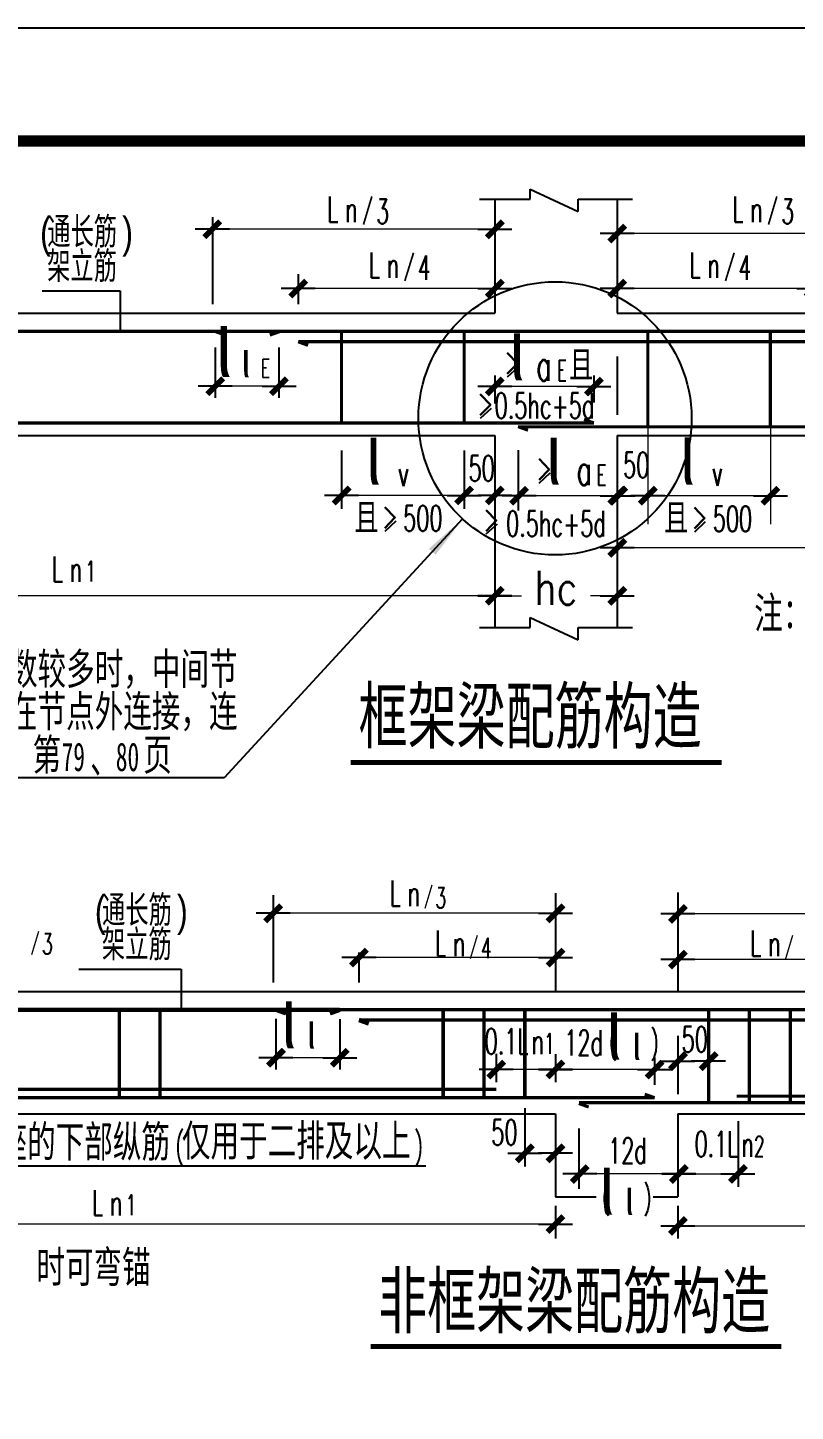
# Model space of a CAD drawing. Extents: x 250899 to 636064, y 268083 to 317384.
# Drawn here: x 408401 to 415169, y 301534 to 313733 of the extents above; entities that cross this region are included whole.
import ezdxf

# ---------------------------------------------------------------- set-up
doc = ezdxf.new("R2010")
doc.units = 0
doc.header["$LTSCALE"] = 1000
doc.header["$MEASUREMENT"] = 0
for name, color, linetype in [('PUB_DIM', 3, 'Continuous'), ('PUB_TITLE', 4, 'Continuous'), ('TEXT', 7, 'Continuous'), ('文字', 7, 'Continuous'), ('标注', 3, 'Continuous'), ('轮廓', 2, 'Continuous'), ('钢筋1', 1, 'Continuous')]:
    doc.layers.add(name, color=color, linetype=linetype)
doc.layers.add('Z-详图标注', color=3, linetype='Continuous', lineweight=18)
doc.styles.add('_HZTXT', font='gs_txt.shx', dxfattribs={"width": 0.8, "bigfont": 'gs_hztxt.shx'})
doc.styles.add('_SIMPLEX', font='SIMPLEX.shx', dxfattribs={"width": 0.711111})
doc.styles.add('_THZTXT', font='txt.shx', dxfattribs={"width": 0.8, "height": 400, "bigfont": 'hztxt.shx'})
doc.styles.add('_TXT', font='TXT', dxfattribs={"width": 1.028571})
doc.styles.add('DIM_FONT', font='SIMPLEX.shx', dxfattribs={"width": 0.8})
doc.dimstyles.new('AXIS', dxfattribs={"dimtxt": 300, "dimasz": 1, "dimexe": 250, "dimexo": 300, "dimgap": 150, "dimtad": 1, "dimdec": 0, "dimzin": 0, "dimdsep": 46, "dimtxsty": 'DIM_FONT', "dimblk": '_DIMX', "dimcen": 0.9, "dimse1": 1, "dimse2": 1, "dimclrt": 7, "dimadec": 0, "dimazin": 0, "dimtfac": 1, "dimtdec": 0, "dimtix": 1, "dimtmove": 2, "dimatfit": 3, "dimldrblk": '_DIMX', "dimfxl": 1, "dimtolj": 1, "dimtzin": 0, "dimarcsym": 0})
doc.dimstyles.new('DIMB', dxfattribs={"dimtxt": 300, "dimasz": 1, "dimexe": 250, "dimexo": 300, "dimgap": 150, "dimtad": 1, "dimdec": 0, "dimzin": 0, "dimdsep": 46, "dimtxsty": 'DIM_FONT', "dimblk": '_DIMX', "dimcen": 0, "dimse2": 1, "dimclrt": 7, "dimadec": 0, "dimazin": 0, "dimtfac": 1, "dimtdec": 0, "dimtix": 1, "dimtmove": 2, "dimatfit": 3, "dimldrblk": '_DIMX', "dimfxl": 1, "dimtolj": 1, "dimtzin": 0, "dimarcsym": 0})
doc.dimstyles.new('DIMN', dxfattribs={"dimtxt": 300, "dimasz": 1, "dimexe": 250, "dimexo": 300, "dimgap": 150, "dimtad": 1, "dimdec": 0, "dimzin": 0, "dimdsep": 46, "dimtxsty": 'DIM_FONT', "dimblk": '_DIMX', "dimcen": 0.9, "dimclrt": 7, "dimadec": 0, "dimazin": 0, "dimtfac": 1, "dimtdec": 0, "dimtix": 1, "dimtmove": 2, "dimatfit": 3, "dimldrblk": '_DIMX', "dimfxl": 1, "dimtolj": 1, "dimtzin": 0, "dimarcsym": 0})

# ---------------------------------------------------------------- blocks, each defined once
blk = doc.blocks.new('_DIMX')
blk.add_line((-150, 0), (150, 0))
at = {"const_width": 50}
blk.add_lwpolyline([(-70, -70), (70, 70)], dxfattribs=at)
blk = doc.blocks.new('*D11')
at = {"layer": 'Defpoints', "color": 0, "transparency": 16777216}
for p in [(10247, 9020), (11327, 9020), (10247, 8020)]:
    blk.add_point(p, dxfattribs=at)
at = {"layer": 'PUB_DIM', "color": 0, "lineweight": -2, "transparency": 16777216}
for p, q in [((10248, 8020), (10482, 8020)), ((11326, 8020), (11092, 8020))]:
    blk.add_line(p, q, dxfattribs=at)
for p, rotation in [((10247, 8020), 180.0000000000061), ((11327, 8020), 6.1551e-12)]:
    blk.add_blockref('_DIMX', p, dxfattribs=dict(at, rotation=rotation))
at = {"layer": 'PUB_DIM', "color": 7, "transparency": 16777216, "insert": (10787, 8090), "char_height": 300, "attachment_point": 5, "style": 'DIM_FONT'}
blk.add_mtext('\\A1;hc', dxfattribs=at)
blk = doc.blocks.new('_ARROW')
blk.add_solid([(0, 0), (-1, 0.1), (-1, -0.1)])
blk = doc.blocks.new('*D14')
at = {"layer": 'Defpoints', "color": 0, "transparency": 16777216}
for p in [(12391, 2922), (11869, 2022), (12391, 2022)]:
    blk.add_point(p, dxfattribs=at)
at = {"layer": '标注', "color": 0, "lineweight": -2, "transparency": 16777216}
blk.add_line((11870, 2922), (12390, 2922), dxfattribs=at)
at = {"layer": '标注', "color": 0, "lineweight": -2, "transparency": 16777216, "rotation": 180}
blk.add_blockref('_DIMX', (11869, 2922), dxfattribs=at)
at = {"layer": '标注', "color": 0, "lineweight": -2, "transparency": 16777216}
blk.add_blockref('_DIMX', (12391, 2922), dxfattribs=at)
blk = doc.blocks.new('*D15')
at = {"layer": 'Defpoints', "color": 0, "transparency": 16777216}
for p in [(10260, 3843), (10260, 2943), (10782, 2943)]:
    blk.add_point(p, dxfattribs=at)
at = {"layer": '标注', "color": 0, "lineweight": -2, "transparency": 16777216}
blk.add_line((10781, 3843), (10261, 3843), dxfattribs=at)
at = {"layer": '标注', "color": 0, "lineweight": -2, "transparency": 16777216, "rotation": 180}
blk.add_blockref('_DIMX', (10260, 3843), dxfattribs=at)
at = {"layer": '标注', "color": 0, "lineweight": -2, "transparency": 16777216}
blk.add_blockref('_DIMX', (10782, 3843), dxfattribs=at)
blk = doc.blocks.new('*D38')
at = {"layer": 'Defpoints', "color": 0, "transparency": 16777216}
for p in [(10247, 9865), (10247, 8953), (11121, 8953)]:
    blk.add_point(p, dxfattribs=at)
at = {"layer": '标注', "color": 0, "lineweight": -2, "transparency": 16777216}
blk.add_line((11120, 9865), (10248, 9865), dxfattribs=at)
at = {"layer": '标注', "color": 0, "lineweight": -2, "transparency": 16777216, "rotation": 180}
blk.add_blockref('_DIMX', (10247, 9865), dxfattribs=at)
at = {"layer": '标注', "color": 0, "lineweight": -2, "transparency": 16777216}
blk.add_blockref('_DIMX', (11121, 9865), dxfattribs=at)
blk = doc.blocks.new('*D39')
at = {"layer": 'Defpoints', "color": 0, "transparency": 16777216}
for p in [(10782, 3843), (10782, 2943), (11656, 2943)]:
    blk.add_point(p, dxfattribs=at)
at = {"layer": '标注', "color": 0, "lineweight": -2, "transparency": 16777216}
blk.add_line((11655, 3843), (10783, 3843), dxfattribs=at)
at = {"layer": '标注', "color": 0, "lineweight": -2, "transparency": 16777216, "rotation": 180}
blk.add_blockref('_DIMX', (10782, 3843), dxfattribs=at)
at = {"layer": '标注', "color": 0, "lineweight": -2, "transparency": 16777216}
blk.add_blockref('_DIMX', (11656, 3843), dxfattribs=at)
blk = doc.blocks.new('*D40')
at = {"layer": 'Defpoints', "color": 0, "transparency": 16777216}
for p in [(10996, 2922), (10996, 2022), (11870, 2022)]:
    blk.add_point(p, dxfattribs=at)
at = {"layer": '标注', "color": 0, "lineweight": -2, "transparency": 16777216}
blk.add_line((11869, 2922), (10997, 2922), dxfattribs=at)
at = {"layer": '标注', "color": 0, "lineweight": -2, "transparency": 16777216, "rotation": 180}
blk.add_blockref('_DIMX', (10996, 2922), dxfattribs=at)
at = {"layer": '标注', "color": 0, "lineweight": -2, "transparency": 16777216}
blk.add_blockref('_DIMX', (11870, 2922), dxfattribs=at)
blk = doc.blocks.new('*D41')
at = {"layer": 'Defpoints', "color": 0, "transparency": 16777216}
for p in [(10461, 8902), (10461, 8805), (11335, 8805)]:
    blk.add_point(p, dxfattribs=at)
at = {"layer": '标注', "color": 0, "lineweight": -2, "transparency": 16777216}
blk.add_line((11334, 8902), (10462, 8902), dxfattribs=at)
at = {"layer": '标注', "color": 0, "lineweight": -2, "transparency": 16777216, "rotation": 180}
blk.add_blockref('_DIMX', (10461, 8902), dxfattribs=at)
at = {"layer": '标注', "color": 0, "lineweight": -2, "transparency": 16777216}
blk.add_blockref('_DIMX', (11335, 8902), dxfattribs=at)
blk = doc.blocks.new('*D42')
at = {"layer": 'Defpoints', "color": 0, "transparency": 16777216}
for p in [(9050, 4830), (9050, 3930), (10782, 3930)]:
    blk.add_point(p, dxfattribs=at)
at = {"layer": '标注', "color": 0, "lineweight": -2, "transparency": 16777216}
blk.add_line((10781, 4830), (9051, 4830), dxfattribs=at)
at = {"layer": '标注', "color": 0, "lineweight": -2, "transparency": 16777216, "rotation": 180}
blk.add_blockref('_DIMX', (9050, 4830), dxfattribs=at)
at = {"layer": '标注', "color": 0, "lineweight": -2, "transparency": 16777216}
blk.add_blockref('_DIMX', (10782, 4830), dxfattribs=at)
blk = doc.blocks.new('*D43')
at = {"layer": 'Defpoints', "color": 0, "transparency": 16777216}
for p in [(10512, 3104), (10512, 2204), (10782, 2204)]:
    blk.add_point(p, dxfattribs=at)
at = {"layer": '标注', "color": 0, "lineweight": -2, "transparency": 16777216}
for p, q in [((10511, 3104), (10510, 3104)), ((10782, 3104), (10512, 3104)), ((10783, 3104), (10784, 3104))]:
    blk.add_line(p, q, dxfattribs=at)
blk.add_blockref('_DIMX', (10512, 3104), dxfattribs=at)
at = {"layer": '标注', "color": 0, "lineweight": -2, "transparency": 16777216, "rotation": 180}
blk.add_blockref('_DIMX', (10782, 3104), dxfattribs=at)
blk = doc.blocks.new('*D44')
at = {"layer": 'Defpoints', "color": 0, "transparency": 16777216}
for p in [(8318, 3976), (8318, 3947), (8880, 3976)]:
    blk.add_point(p, dxfattribs=at)
at = {"layer": '标注', "color": 0, "lineweight": -2, "transparency": 16777216}
blk.add_line((8879, 3947), (8319, 3947), dxfattribs=at)
at = {"layer": '标注', "color": 0, "lineweight": -2, "transparency": 16777216, "rotation": 180}
blk.add_blockref('_DIMX', (8318, 3947), dxfattribs=at)
at = {"layer": '标注', "color": 0, "lineweight": -2, "transparency": 16777216}
blk.add_blockref('_DIMX', (8880, 3947), dxfattribs=at)
blk = doc.blocks.new('*D45')
at = {"layer": 'Defpoints', "color": 0, "transparency": 16777216}
for p in [(8293, 5220), (8293, 4320), (10782, 4320)]:
    blk.add_point(p, dxfattribs=at)
at = {"layer": '标注', "color": 0, "lineweight": -2, "transparency": 16777216}
blk.add_line((10781, 5220), (8294, 5220), dxfattribs=at)
at = {"layer": '标注', "color": 0, "lineweight": -2, "transparency": 16777216, "rotation": 180}
blk.add_blockref('_DIMX', (8293, 5220), dxfattribs=at)
at = {"layer": '标注', "color": 0, "lineweight": -2, "transparency": 16777216}
blk.add_blockref('_DIMX', (10782, 5220), dxfattribs=at)
blk = doc.blocks.new('*D46')
at = {"layer": 'Defpoints', "color": 0, "transparency": 16777216}
for p in [(7782, 9868), (7782, 9867), (8345, 9868)]:
    blk.add_point(p, dxfattribs=at)
at = {"layer": '标注', "color": 0, "lineweight": -2, "transparency": 16777216}
blk.add_line((8344, 9867), (7783, 9867), dxfattribs=at)
at = {"layer": '标注', "color": 0, "lineweight": -2, "transparency": 16777216, "rotation": 180}
blk.add_blockref('_DIMX', (7782, 9867), dxfattribs=at)
at = {"layer": '标注', "color": 0, "lineweight": -2, "transparency": 16777216}
blk.add_blockref('_DIMX', (8345, 9867), dxfattribs=at)
blk = doc.blocks.new('*D47')
at = {"layer": 'Defpoints', "color": 0, "transparency": 16777216}
for p in [(9977, 8904), (9977, 8881), (10247, 8881)]:
    blk.add_point(p, dxfattribs=at)
at = {"layer": '标注', "color": 0, "lineweight": -2, "transparency": 16777216}
for p, q in [((9976, 8904), (9975, 8904)), ((10247, 8904), (9977, 8904)), ((10248, 8904), (10249, 8904))]:
    blk.add_line(p, q, dxfattribs=at)
blk.add_blockref('_DIMX', (9977, 8904), dxfattribs=at)
at = {"layer": '标注', "color": 0, "lineweight": -2, "transparency": 16777216, "rotation": 180}
blk.add_blockref('_DIMX', (10247, 8904), dxfattribs=at)
blk = doc.blocks.new('*D48')
at = {"layer": 'Defpoints', "color": 0, "transparency": 16777216}
for p in [(8897, 8904), (8897, 8807), (9977, 8807)]:
    blk.add_point(p, dxfattribs=at)
at = {"layer": '标注', "color": 0, "lineweight": -2, "transparency": 16777216}
blk.add_line((9976, 8904), (8898, 8904), dxfattribs=at)
at = {"layer": '标注', "color": 0, "lineweight": -2, "transparency": 16777216, "rotation": 180}
blk.add_blockref('_DIMX', (8897, 8904), dxfattribs=at)
at = {"layer": '标注', "color": 0, "lineweight": -2, "transparency": 16777216}
blk.add_blockref('_DIMX', (9977, 8904), dxfattribs=at)
blk = doc.blocks.new('*D50')
at = {"layer": 'Defpoints', "color": 0, "transparency": 16777216}
for p in [(11862, 4812), (11862, 3912), (13595, 3912)]:
    blk.add_point(p, dxfattribs=at)
at = {"layer": '标注', "color": 0, "lineweight": -2, "transparency": 16777216}
blk.add_line((13594, 4812), (11863, 4812), dxfattribs=at)
at = {"layer": '标注', "color": 0, "lineweight": -2, "transparency": 16777216, "rotation": 180}
blk.add_blockref('_DIMX', (11862, 4812), dxfattribs=at)
at = {"layer": '标注', "color": 0, "lineweight": -2, "transparency": 16777216}
blk.add_blockref('_DIMX', (13595, 4812), dxfattribs=at)
blk = doc.blocks.new('*D51')
at = {"layer": 'Defpoints', "color": 0, "transparency": 16777216}
for p in [(11862, 5215), (11862, 4315), (14325, 4315)]:
    blk.add_point(p, dxfattribs=at)
at = {"layer": '标注', "color": 0, "lineweight": -2, "transparency": 16777216}
blk.add_line((14324, 5215), (11863, 5215), dxfattribs=at)
at = {"layer": '标注', "color": 0, "lineweight": -2, "transparency": 16777216, "rotation": 180}
blk.add_blockref('_DIMX', (11862, 5215), dxfattribs=at)
at = {"layer": '标注', "color": 0, "lineweight": -2, "transparency": 16777216}
blk.add_blockref('_DIMX', (14325, 5215), dxfattribs=at)
blk = doc.blocks.new('*D52')
at = {"layer": 'Defpoints', "color": 0, "transparency": 16777216}
for p in [(11862, 3917), (11862, 3017), (12132, 3017)]:
    blk.add_point(p, dxfattribs=at)
at = {"layer": '标注', "color": 0, "lineweight": -2, "transparency": 16777216}
for p, q in [((11861, 3917), (11860, 3917)), ((12132, 3917), (11862, 3917)), ((12133, 3917), (12134, 3917))]:
    blk.add_line(p, q, dxfattribs=at)
blk.add_blockref('_DIMX', (11862, 3917), dxfattribs=at)
at = {"layer": '标注', "color": 0, "lineweight": -2, "transparency": 16777216, "rotation": 180}
blk.add_blockref('_DIMX', (12132, 3917), dxfattribs=at)
blk = doc.blocks.new('*D54')
at = {"layer": 'Defpoints', "color": 0, "transparency": 16777216}
for p in [(11327, 9806), (11597, 9806), (11327, 8902)]:
    blk.add_point(p, dxfattribs=at)
at = {"layer": '标注', "color": 0, "lineweight": -2, "transparency": 16777216}
for p, q in [((11597, 9506), (11597, 8652)), ((11326, 8902), (11325, 8902)), ((11597, 8902), (11327, 8902)), ((11598, 8902), (11599, 8902))]:
    blk.add_line(p, q, dxfattribs=at)
blk.add_blockref('_DIMX', (11327, 8902), dxfattribs=at)
at = {"layer": '标注', "color": 0, "lineweight": -2, "transparency": 16777216, "rotation": 180}
blk.add_blockref('_DIMX', (11597, 8902), dxfattribs=at)
blk = doc.blocks.new('*D55')
at = {"layer": 'Defpoints', "color": 0, "transparency": 16777216}
for p in [(11597, 9838), (12677, 9838), (11597, 8902)]:
    blk.add_point(p, dxfattribs=at)
at = {"layer": '标注', "color": 0, "lineweight": -2, "transparency": 16777216}
for p, q in [((11597, 9538), (11597, 8652)), ((12677, 9538), (12677, 8652)), ((12676, 8902), (11598, 8902))]:
    blk.add_line(p, q, dxfattribs=at)
at = {"layer": '标注', "color": 0, "lineweight": -2, "transparency": 16777216, "rotation": 180}
blk.add_blockref('_DIMX', (11597, 8902), dxfattribs=at)
at = {"layer": '标注', "color": 0, "lineweight": -2, "transparency": 16777216}
blk.add_blockref('_DIMX', (12677, 8902), dxfattribs=at)
blk = doc.blocks.new('*D56')
at = {"layer": 'Defpoints', "color": 0, "transparency": 16777216}
for p in [(11327, 8479), (11327, 8443), (17717, 8479)]:
    blk.add_point(p, dxfattribs=at)
at = {"layer": '标注', "color": 0, "lineweight": -2, "transparency": 16777216}
blk.add_line((17716, 8443), (11328, 8443), dxfattribs=at)
for p, rotation in [((11327, 8443), 179.9999999999995), ((17717, 8443), 359.9999999999995)]:
    blk.add_blockref('_DIMX', p, dxfattribs=dict(at, rotation=rotation))
blk = doc.blocks.new('*D58')
at = {"layer": 'Defpoints', "color": 0, "transparency": 16777216}
for p in [(11862, 2767), (18252, 2767), (11862, 2463)]:
    blk.add_point(p, dxfattribs=at)
at = {"layer": '标注', "color": 0, "lineweight": -2, "transparency": 16777216}
blk.add_line((18251, 2463), (11863, 2463), dxfattribs=at)
for p, rotation in [((11862, 2463), 179.9999999999995), ((18252, 2463), 359.9999999999995)]:
    blk.add_blockref('_DIMX', p, dxfattribs=dict(at, rotation=rotation))
blk = doc.blocks.new('*D70')
at = {"layer": 'Defpoints', "color": 0, "transparency": 16777216}
for p in [(3312, 2480), (3312, 1580), (10782, 1580)]:
    blk.add_point(p, dxfattribs=at)
at = {"layer": '标注', "color": 0, "lineweight": -2, "transparency": 16777216}
blk.add_line((10781, 2480), (3313, 2480), dxfattribs=at)
for p, rotation in [((3312, 2480), 179.9999999999996), ((10782, 2480), 359.9999999999996)]:
    blk.add_blockref('_DIMX', p, dxfattribs=dict(at, rotation=rotation))
blk = doc.blocks.new('*D71')
at = {"layer": 'Defpoints', "color": 0, "transparency": 16777216}
for p in [(3304, 8020), (3304, 7862), (10247, 7862)]:
    blk.add_point(p, dxfattribs=at)
at = {"layer": '标注', "color": 0, "lineweight": -2, "transparency": 16777216}
blk.add_line((10246, 8020), (3305, 8020), dxfattribs=at)
for p, rotation in [((3304, 8020), 179.9999999999995), ((10247, 8020), 359.9999999999995)]:
    blk.add_blockref('_DIMX', p, dxfattribs=dict(at, rotation=rotation))
blk = doc.blocks.new('*D72')
at = {"layer": 'Defpoints', "color": 0, "transparency": 16777216}
for p in [(8514, 10728), (8514, 10568), (10247, 10568)]:
    blk.add_point(p, dxfattribs=at)
at = {"layer": '标注', "color": 0, "lineweight": -2, "transparency": 16777216}
blk.add_line((10246, 10728), (8515, 10728), dxfattribs=at)
at = {"layer": '标注', "color": 0, "lineweight": -2, "transparency": 16777216, "rotation": 180}
blk.add_blockref('_DIMX', (8514, 10728), dxfattribs=at)
at = {"layer": '标注', "color": 0, "lineweight": -2, "transparency": 16777216}
blk.add_blockref('_DIMX', (10247, 10728), dxfattribs=at)
blk = doc.blocks.new('*D75')
at = {"layer": 'Defpoints', "color": 0, "transparency": 16777216}
for p in [(7757, 11251), (7757, 10652), (10247, 10652)]:
    blk.add_point(p, dxfattribs=at)
at = {"layer": '标注', "color": 0, "lineweight": -2, "transparency": 16777216}
blk.add_line((10246, 11251), (7758, 11251), dxfattribs=at)
at = {"layer": '标注', "color": 0, "lineweight": -2, "transparency": 16777216, "rotation": 180}
blk.add_blockref('_DIMX', (7757, 11251), dxfattribs=at)
at = {"layer": '标注', "color": 0, "lineweight": -2, "transparency": 16777216}
blk.add_blockref('_DIMX', (10247, 11251), dxfattribs=at)
blk = doc.blocks.new('*D77')
at = {"layer": 'Defpoints', "color": 0, "transparency": 16777216}
for p in [(11327, 11214), (11327, 10615), (13816, 10615)]:
    blk.add_point(p, dxfattribs=at)
at = {"layer": '标注', "color": 0, "lineweight": -2, "transparency": 16777216}
blk.add_line((13815, 11214), (11328, 11214), dxfattribs=at)
at = {"layer": '标注', "color": 0, "lineweight": -2, "transparency": 16777216, "rotation": 180}
blk.add_blockref('_DIMX', (11327, 11214), dxfattribs=at)
at = {"layer": '标注', "color": 0, "lineweight": -2, "transparency": 16777216}
blk.add_blockref('_DIMX', (13816, 11214), dxfattribs=at)
blk = doc.blocks.new('*D78')
at = {"layer": 'Defpoints', "color": 0, "transparency": 16777216}
for p in [(11327, 10728), (11327, 10659), (13059, 10659)]:
    blk.add_point(p, dxfattribs=at)
at = {"layer": '标注', "color": 0, "lineweight": -2, "transparency": 16777216}
blk.add_line((13058, 10728), (11328, 10728), dxfattribs=at)
at = {"layer": '标注', "color": 0, "lineweight": -2, "transparency": 16777216, "rotation": 180}
blk.add_blockref('_DIMX', (11327, 10728), dxfattribs=at)
at = {"layer": '标注', "color": 0, "lineweight": -2, "transparency": 16777216}
blk.add_blockref('_DIMX', (13059, 10728), dxfattribs=at)
blk = doc.blocks.new('A$C14DB33D0')
at = {"layer": 'PUB_DIM'}
for p, q in [((9963.7, 8697.4), (7861.6, 6414.2)), ((7861.6, 6414.2), (4129.8, 6414.2))]:
    blk.add_line(p, q, dxfattribs=at)
at = {"layer": '文字'}
for p, q in [((10358.3, 9949.9), (10457.2, 10039)), ((10120.3, 9585.9), (10219.2, 9675)), ((10639.1, 9013.5), (10735.8, 9105.1)), ((9279.7, 8588.3), (9376.4, 8679.9)), ((12009.5, 8584.2), (12106.2, 8675.8)), ((10171.7, 8564.8), (10270.6, 8653.9))]:
    blk.add_line(p, q, dxfattribs=at)
for points, const_width in [([(8977, 6549.4), (12246.2, 6549.4)], 45), ([(3823.1, 3667.2), (10260.1, 3667.2)], 30), ([(12378.7, 3606.8), (17728.3, 3606.8)], 27), ([(9151.9, 1400.5), (12772.9, 1400.5)], 45)]:
    blk.add_lwpolyline(points, dxfattribs=dict(at, const_width=const_width))
blk.add_circle((10778.3, 9584.2), 1204.1, dxfattribs=at)
at = {"layer": '标注'}
for p, q in [((10557.7, 11606), (10981.6, 11408.9)), ((10557.7, 11517.8), (10557.7, 11606)), ((10111.2, 11517.8), (10557.7, 11517.8)), ((10981.6, 11408.9), (10981.6, 11517.8)), ((10981.6, 11517.8), (11461.2, 11517.8)), ((7757.2, 11359.3), (7757.2, 10590.7)), ((8514.1, 10854.8), (8514.1, 10590.7)), ((6257, 10707.3), (6945.4, 10707.3)), ((6945.4, 10707.3), (6945.4, 10345.9)), ((7782.2, 10210.1), (7782.2, 9764.1)), ((8344.5, 10207.8), (8344.5, 9764.1)), ((11326.6, 10130.7), (11326.6, 9616.2)), ((12676.6, 10138.8), (12676.6, 9624.3)), ((10246.6, 9962.8), (10246.6, 9714.7)), ((11120.9, 9962.8), (11120.9, 9722.8)), ((8896.6, 9301.1), (8896.6, 8786.6)), ((9976.6, 9301.1), (9976.6, 8786.6)), ((10452.7, 9304.1), (10452.7, 8770.9)), ((10557.7, 7740.6), (10557.7, 7828.8)), ((10557.7, 7828.8), (10981.6, 7631.7)), ((10111.2, 7740.6), (10557.7, 7740.6)), ((10981.6, 7631.7), (10981.6, 7740.6)), ((10981.6, 7740.6), (11461.2, 7740.6)), ((8292.7, 5378.8), (8292.7, 4610.2)), ((10782.1, 5398.5), (10782.1, 4531.7)), ((11862.1, 5402.7), (11862.1, 4531.7)), ((9049.6, 4874.3), (9049.6, 4610.2)), ((6580.8, 4726.7), (7480.8, 4726.7)), ((7480.8, 4726.7), (7480.8, 4369.7)), ((8317.7, 4290.2), (8317.7, 3844.2)), ((8880, 4288), (8880, 3844.2)), ((11862.1, 4139.8), (11862.1, 3625.3)), ((10260.1, 3980.2), (10260.1, 3732.2)), ((10782.1, 3979), (10782.1, 3730.9)), ((11656.4, 3948.5), (11656.4, 3708.5)), ((10512.1, 3501.1), (10512.1, 2986.6)), ((10988.2, 3323.6), (10988.2, 2790.3)), ((12392.3, 3386.9), (12392.3, 2809.3)), ((4830.1, 2994.8), (9638.4, 2994.8)), ((10782.1, 2641.2), (10782.1, 2352.7)), ((11862.1, 2641.2), (11862.1, 2352.7))]:
    blk.add_line(p, q, dxfattribs=at)
at = {"layer": '轮廓'}
for p, q in [((10246.6, 11517.8), (10246.6, 10512.3)), ((11326.6, 11517.8), (11326.6, 10512.3)), ((3304.1, 10512.3), (10246.6, 10512.3)), ((11326.6, 10512.3), (17716.6, 10512.3)), ((3304.1, 9432.3), (10246.6, 9432.3)), ((10246.6, 9432.3), (10246.6, 8561.8)), ((11326.6, 9432.3), (11326.6, 7740.6)), ((11326.6, 9432.3), (17716.6, 9432.3)), ((10246.6, 8561.8), (10246.6, 7740.6)), ((2232.1, 4531.7), (11862.1, 4531.7)), ((11862.1, 4531.7), (19332.1, 4531.7)), ((3312.1, 3451.7), (10782.1, 3451.7)), ((10782.1, 3451.7), (10782.1, 2719.3)), ((11862.1, 3451.7), (11862.1, 2719.3)), ((11862.1, 3451.7), (18252.1, 3451.7)), ((10782.1, 2719.3), (11139.9, 2719.3)), ((11644.1, 2719.3), (11862.1, 2719.3))]:
    blk.add_line(p, q, dxfattribs=at)
at = {"layer": '钢筋1'}
for points, const_width in [([(2476.1, 10350.3), (22054.2, 10350.3)], 30), ([(7784.6, 10350.3), (7871.6, 10319.3)], 30), ([(8350.9, 10350.3), (8263.9, 10319.3)], 30), ([(8514.1, 10260.3), (13059.1, 10260.3)], 30), ([(8514.1, 10260.3), (8601.1, 10229.3)], 30), ([(8896.6, 10350.3), (8896.6, 9544.1)], 27), ([(9976.6, 10350.3), (9976.6, 9544.1)], 27), ([(11596.6, 10350.3), (11596.6, 9510.4)], 27), ([(12676.6, 10350.3), (12676.6, 9510.4)], 27), ([(2615.7, 9544.1), (11120.9, 9544.1)], 30), ([(10452.7, 9510.4), (10539.7, 9479.4)], 27), ([(10452.7, 9510.4), (18592, 9510.4)], 27), ([(11033.9, 9575.1), (11120.9, 9544.1)], 27), ([(5238.2, 4369.7), (8880.5, 4369.7)], 40), ([(6936.6, 4369.7), (6936.6, 3594.6)], 30), ([(7296.6, 4369.7), (7296.6, 3594.6)], 30), ([(8320.1, 4369.7), (8407.1, 4338.7)], 40), ([(8323.8, 4369.7), (14349.3, 4369.7)], 30), ([(8880.5, 4369.7), (8793.5, 4338.7)], 40), ([(9049.6, 4279.7), (9136.6, 4248.7)], 40), ([(9049.6, 4279.7), (13594.6, 4279.7)], 30), ([(9792.1, 4369.7), (9792.1, 3594.6)], 30), ([(10152.1, 4369.7), (10152.1, 3594.6)], 30), ([(10512.1, 4369.7), (10512.1, 3594.6)], 30), ([(12132.1, 4369.7), (12132.1, 3550.7)], 30), ([(12492.1, 4369.7), (12492.1, 3550.7)], 30), ([(12852.1, 4369.7), (12852.1, 3550.7)], 30), ([(2763.1, 3594.6), (11656.4, 3594.6)], 30), ([(10988.2, 3550.7), (19127.4, 3550.7)], 27), ([(10988.2, 3543), (11075.2, 3512.1)], 27), ([(11569.4, 3625.5), (11656.4, 3594.6)], 27)]:
    blk.add_lwpolyline(points, dxfattribs=dict(at, const_width=const_width))
at = {"layer": 'PUB_DIM', "xscale": -399.9999999998762, "yscale": 400, "zscale": 400, "rotation": 227.2667938416754}
blk.add_blockref('_ARROW', (9967.3, 8701.3), dxfattribs=at)
at = {"layer": 'TEXT'}
for s, height, style, width, p in [('500', 225, '_SIMPLEX', 0.6, (9439.2, 8589.4)), ('注：', 315, '_THZTXT', 0.8, (12534.7, 7701.2)), ('0.1L', 225, '_SIMPLEX', 0.6, (10157.9, 3978.4)), ('12d', 225, '_SIMPLEX', 0.6, (10860.4, 3965.4)), ('0.1L', 225, '_SIMPLEX', 0.6, (12008.2, 3073.5)), ('12d', 225, '_SIMPLEX', 0.6, (11246.3, 3014.2)), ('2', 180, '_SIMPLEX', 0.6, (12532, 3076.2)), ('时可弯锚', 315, '_THZTXT', 0.8, (6205.7, 1934.2)), ('非框架梁配筋构造', 540, '_THZTXT', 0.8, (9218.8, 1516.7))]:
    blk.add_text(s, height=height, rotation=360, dxfattribs=dict(at, style=style, width=width)).set_placement(p)
at = {"layer": '文字'}
for s, height, style, width, p in [('L', 225, '_SIMPLEX', 0.6, (8770.9, 11315)), ('/', 162, '_SIMPLEX', 0.6, (9080.6, 11346.7)), ('3', 216, '_SIMPLEX', 0.6, (9202.6, 11299.4)), ('L', 225, '_SIMPLEX', 0.6, (12341.9, 11315)), ('/', 162, '_SIMPLEX', 0.6, (12651.6, 11346.7)), ('3', 216, '_SIMPLEX', 0.6, (12773.6, 11299.4)), ('(', 270, '_HZTXT', 0.8, (6237.7, 11089.8)), ('通长筋', 270, '_HZTXT', 0.8, (6301.8, 11089.8)), (')', 270, '_HZTXT', 0.8, (6962.2, 11089.8)), ('n', 225, '_SIMPLEX', 0.6, (8928, 11314.7)), ('n', 225, '_SIMPLEX', 0.6, (12498.9, 11314.7)), ('架立筋', 270, '_HZTXT', 0.8, (6300.6, 10786.7)), ('L', 225, '_SIMPLEX', 0.6, (9138, 10822.8)), ('/', 162, '_SIMPLEX', 0.6, (9446.7, 10852)), ('4', 216, '_SIMPLEX', 0.6, (9568.7, 10804.6)), ('L', 225, '_SIMPLEX', 0.6, (11965, 10822.8)), ('/', 162, '_SIMPLEX', 0.6, (12273.7, 10852)), ('4', 216, '_SIMPLEX', 0.6, (12395.7, 10804.6)), ('n', 225, '_SIMPLEX', 0.6, (9295, 10822.6)), ('n', 225, '_SIMPLEX', 0.6, (12122, 10822.6)), ('ι', 585, '_HZTXT', 0.8, (7789.8, 9949.4)), ('ι', 540, '_HZTXT', 0.8, (10378.6, 9920.3)), ('ι', 315, '_HZTXT', 0.8, (8015.1, 9945.2)), ('>', 216, '_SIMPLEX', 0.6, (10335.1, 9975.7)), ('且', 270, '_THZTXT', 0.8, (10901.1, 9914.7)), ('E', 162, '_SIMPLEX', 0.6, (8185.8, 9944.8)), (' a', 270, '_SIMPLEX', 0.6, (10502.1, 9916.2)), ('E', 180, '_SIMPLEX', 0.6, (10795.8, 9916.2)), ('>', 216, '_SIMPLEX', 0.6, (10097.2, 9611.7)), ('0.5hc+5d', 225, '_SIMPLEX', 0.6, (10245.9, 9582.8)), ('ι', 540, '_HZTXT', 0.8, (9114.8, 8999.7)), ('ι', 540, '_HZTXT', 0.8, (10702.3, 8999.7)), ('ι', 540, '_HZTXT', 0.8, (11881.6, 9000.7)), ('50', 225, '_SIMPLEX', 0.6, (11378.4, 9059.8)), ('50', 225, '_SIMPLEX', 0.6, (10016, 9030.6)), ('>', 216, '_SIMPLEX', 0.6, (10615, 9041.1)), (' a', 270, '_SIMPLEX', 0.6, (10857.4, 8995.6)), ('E', 180, '_SIMPLEX', 0.6, (11144.1, 8995.5)), ('v', 225, '_SIMPLEX', 0.6, (9396.7, 8987.3)), ('v', 225, '_SIMPLEX', 0.6, (12163.4, 8988.3)), ('且', 270, '_THZTXT', 0.8, (9008, 8567.9)), ('>', 216, '_SIMPLEX', 0.6, (9255.6, 8615.9)), ('且', 270, '_THZTXT', 0.8, (11737.7, 8563.8)), ('>', 216, '_SIMPLEX', 0.6, (11985.4, 8611.9)), ('500', 225, '_SIMPLEX', 0.6, (12168.8, 8585.4)), ('>', 216, '_SIMPLEX', 0.6, (10148.5, 8590.6)), ('0.5hc+5d', 225, '_SIMPLEX', 0.6, (10347.2, 8542.7)), ('L', 225, '_SIMPLEX', 0.6, (6343.2, 8142.3)), ('1', 180, '_SIMPLEX', 0.6, (6637.9, 8144.9)), ('n', 225, '_SIMPLEX', 0.6, (6500.2, 8142.1)), ('当梁下部纵筋根数较多时，中间节', 315, '_THZTXT', 0.8, (4200, 7207.2)), ('框架梁配筋构造', 540, '_THZTXT', 0.8, (9046.5, 6672.6)), ('点梁下部纵筋可在节点外连接，连', 315, '_THZTXT', 0.8, (4200, 6833.8)), ('第', 315, '_THZTXT', 0.8, (6172.3, 6450.3)), ('79', 252, '_TXT', 0.6, (6428.2, 6474.1)), ('80', 252, '_TXT', 0.6, (6906.2, 6474.1)), ('页', 315, '_THZTXT', 0.8, (7148.9, 6450.3)), ('、', 315, '_HZTXT', 0.8, (6680.8, 6423.9)), ('L', 225, '_SIMPLEX', 0.6, (9321.1, 5284.4)), ('(', 270, '_HZTXT', 0.8, (6720.4, 5109.2)), ('通长筋', 270, '_HZTXT', 0.8, (6784.5, 5109.2)), (')', 270, '_HZTXT', 0.8, (7444.9, 5109.2)), ('n', 225, '_SIMPLEX', 0.6, (9478.2, 5284.2)), ('/', 135, '_SIMPLEX', 0.6, (9622.7, 5306.2)), ('3', 180, '_SIMPLEX', 0.6, (9724.4, 5266.7)), ('/', 135, '_SIMPLEX', 0.6, (6154.4, 4900.2)), ('3', 180, '_SIMPLEX', 0.6, (6256.1, 4860.7)), ('架立筋', 270, '_HZTXT', 0.8, (6783.3, 4806.2)), ('L', 225, '_SIMPLEX', 0.6, (9721.5, 4842.3)), ('/', 135, '_SIMPLEX', 0.6, (10023.1, 4864)), ('4', 180, '_SIMPLEX', 0.6, (10124.7, 4824.6)), ('L', 225, '_SIMPLEX', 0.6, (12500.5, 4842.3)), ('/', 135, '_SIMPLEX', 0.6, (12802, 4864)), ('n', 225, '_SIMPLEX', 0.6, (9878.5, 4842)), ('n', 225, '_SIMPLEX', 0.6, (12657.5, 4842)), ('ι', 540, '_HZTXT', 0.8, (8366.4, 4029.5)), ('ι', 540, '_HZTXT', 0.8, (11234.3, 3931.2)), ('ι', 315, '_HZTXT', 0.8, (8591.7, 4025.3)), ('1', 180, '_SIMPLEX', 0.6, (10681.8, 3981)), ('(', 198, '_SIMPLEX', 0.6, (11254, 3988.2)), ('ι', 315, '_HZTXT', 0.8, (11459.6, 3927)), (')', 198, '_SIMPLEX', 0.6, (11620.5, 3985)), ('50', 225, '_SIMPLEX', 0.6, (11894.4, 3997.2)), ('n', 225, '_SIMPLEX', 0.6, (10571.4, 3978.1)), ('不伸入支座的下部纵筋', 315, '_THZTXT', 0.8, (4863.8, 3039.5)), ('(', 252, '_TXT', 0.6, (7416.2, 3048.6)), ('仅用于二排及以上', 315, '_THZTXT', 0.8, (7489, 3048.6)), (')', 252, '_TXT', 0.6, (9527.4, 3048.6)), ('50', 225, '_SIMPLEX', 0.6, (10216.5, 3175.9)), ('n', 225, '_SIMPLEX', 0.6, (12421.6, 3073.3)), ('ι', 540, '_HZTXT', 0.8, (11171.2, 2563.3)), ('(', 198, '_SIMPLEX', 0.6, (11190.9, 2620.3)), (')', 198, '_SIMPLEX', 0.6, (11557.4, 2617.1)), ('L', 225, '_SIMPLEX', 0.6, (6697.6, 2555.2)), ('n', 225, '_SIMPLEX', 0.6, (6854.7, 2555)), ('1', 180, '_SIMPLEX', 0.6, (6992.3, 2557.9)), ('ι', 315, '_HZTXT', 0.8, (11396.5, 2559.1))]:
    blk.add_text(s, height=height, rotation=360, dxfattribs=dict(at, style=style, width=width)).set_placement(p)
at = {"layer": 'PUB_DIM'}
dim = blk.add_linear_dim(base=(10246.6, 8019.6), p1=(11326.6, 9019.6), p2=(10246.6, 9019.6), angle=180, text='hc', dimstyle='AXIS', dxfattribs=at)
dim.commit()
dim.dimension.update_dxf_attribs({"geometry": '*D11', "text_midpoint": (10786.6, 8090.5), "dimtype": 129})
at = {"layer": '标注'}
for p1, p2, distance, dimstyle, picture, middle in [((10246.6, 10651.6), (7757.2, 10651.6), -599.1, 'AXIS', '*D75', (9001.9, 11250.7)), ((13816, 10614.7), (11326.6, 10614.7), -599.1, 'AXIS', '*D77', (12571.3, 11213.8)), ((10246.6, 10568.2), (8514.1, 10568.2), -160, 'AXIS', '*D72', (9380.4, 10728.2)), ((13059.1, 10659.2), (11326.6, 10659.2), -68.9, 'AXIS', '*D78', (12192.9, 10728.1)), ((8344.5, 9867.7), (7782.2, 9867.7), 1, 'AXIS', '*D46', (8063.4, 9866.7)), ((11120.9, 8953.3), (10246.6, 8953.3), -912.1, 'AXIS', '*D38', (10683.8, 9865.4)), ((12676.6, 9838.4), (11596.6, 9838.4), 936.3, 'DIMN', '*D55', (12136.6, 8902.1)), ((9976.6, 8807.2), (8896.6, 8807.2), -97.3, 'AXIS', '*D48', (9436.6, 8904.5)), ((11334.8, 8804.8), (10460.5, 8804.8), -97.3, 'AXIS', '*D41', (10897.7, 8902.1)), ((17716.6, 8479.5), (11326.6, 8479.5), 36.3, 'AXIS', '*D56', (14521.6, 8443.2)), ((10246.6, 7862), (3304.1, 7862), -157.6, 'AXIS', '*D71', (6775.4, 8019.6)), ((10782.1, 4320.1), (8292.7, 4320.1), -900, 'AXIS', '*D45', (9537.4, 5220.1)), ((14325, 4314.7), (11862.1, 4314.7), -900, 'AXIS', '*D51', (13093.5, 5214.7)), ((10782.1, 3930.5), (9049.6, 3930.5), -900, 'AXIS', '*D42', (9915.9, 4830.5)), ((13594.6, 3912.5), (11862.1, 3912.5), -900, 'AXIS', '*D50', (12728.3, 4812.5)), ((8880, 3975.6), (8317.7, 3975.6), 28.8, 'AXIS', '*D44', (8598.8, 3946.8)), ((10782.1, 2943.2), (10260.1, 2943.2), -900, 'AXIS', '*D15', (10521.1, 3843.2)), ((11656.4, 2943.2), (10782.1, 2943.2), -900, 'AXIS', '*D39', (11219.2, 3843.2)), ((11870.3, 2021.6), (10996, 2021.6), -900, 'AXIS', '*D40', (11433.2, 2921.6)), ((11869.3, 2021.6), (12391.3, 2021.6), 900, 'AXIS', '*D14', (12130.3, 2921.6)), ((18252.1, 2767.2), (11862.1, 2767.2), 304.5, 'AXIS', '*D58', (15057.1, 2462.7)), ((10782.1, 1579.7), (3312.1, 1579.7), -900, 'AXIS', '*D70', (7047.1, 2479.7))]:
    dim = blk.add_aligned_dim(p1=p1, p2=p2, distance=distance, text=' ', dimstyle=dimstyle, dxfattribs=at)
    dim.commit()
    dim.dimension.update_dxf_attribs({"geometry": picture, "text_midpoint": middle})
for base, p1, p2, dimstyle, picture, middle in [((11326.6, 8902.1), (11596.6, 9805.6), (11326.6, 9805.6), 'DIMB', '*D54', (10806.7, 9172.1)), ((9976.6, 8904.5), (10246.6, 8881.1), (9976.6, 8881.1), 'AXIS', '*D47', (10111.6, 8645.3)), ((11862.1, 3917.2), (12132.1, 3017.2), (11862.1, 3017.2), 'AXIS', '*D52', (11342.2, 4187.2)), ((10512.1, 3104.4), (10782.1, 2204.4), (10512.1, 2204.4), 'AXIS', '*D43', (10647.1, 2845.2))]:
    dim = blk.add_linear_dim(base=base, p1=p1, p2=p2, angle=180, text=' ', dimstyle=dimstyle, dxfattribs=at)
    dim.commit()
    dim.dimension.update_dxf_attribs({"geometry": picture, "text_midpoint": middle, "dimtype": 129})

msp = doc.modelspace()

# ---------------------------------------------------------------- linework, layer by layer
at = {"layer": 'PUB_TITLE'}
msp.add_lwpolyline([(384081.7, 271733.2), (384081.7, 313733.2), (443481.7, 313733.2), (443481.7, 271733.2)], close=True, dxfattribs=at)
at = {"layer": 'PUB_TITLE', "const_width": 100}
msp.add_lwpolyline([(386581.7, 272733.2), (442481.7, 272733.2), (442481.7, 312733.2), (386581.7, 312733.2)], close=True, dxfattribs=at)

# ---------------------------------------------------------------- block references
at = {"layer": 'Z-详图标注'}
msp.add_blockref('A$C14DB33D0', (402271.8, 300704.6), dxfattribs=at)

doc.saveas('drawing.dxf')
